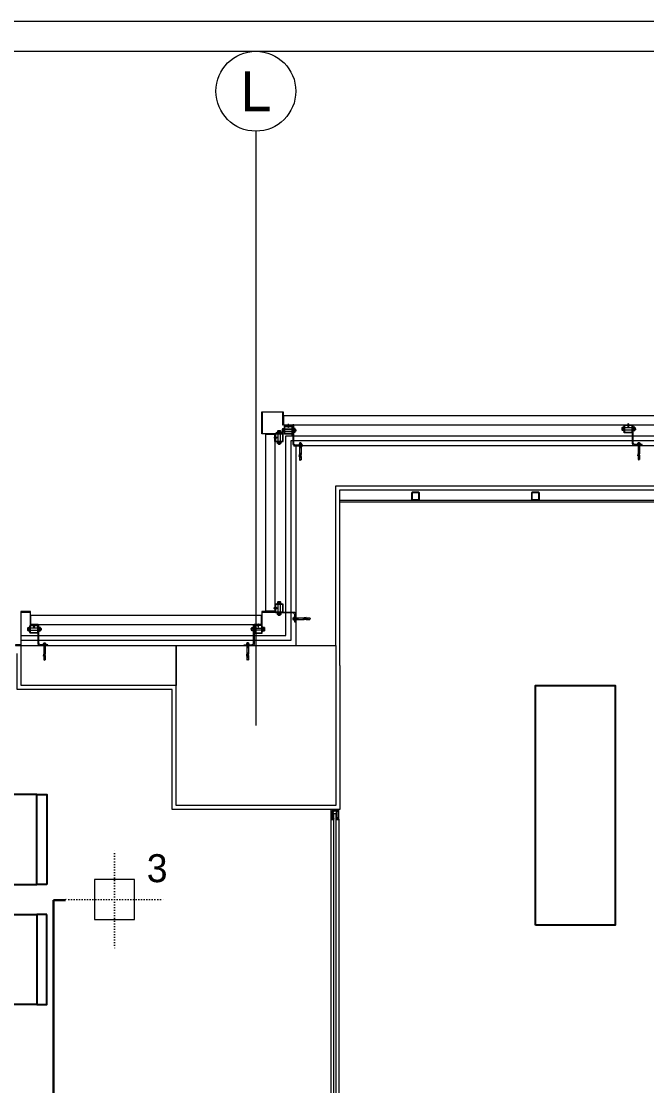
# Model space of a CAD drawing. Extents: x -2012 to 34975, y -1043 to 8321.
# Drawn here: x 4323 to 4637, y 3672 to 4205 of the extents above; entities that cross this region are included whole.
import ezdxf
from ezdxf.enums import TextEntityAlignment as Align

# ---------------------------------------------------------------- set-up
doc = ezdxf.new("R2010")
doc.units = 0
doc.header["$LTSCALE"] = 25
doc.header["$PDMODE"] = 1
doc.linetypes.add('DOT2', pattern=[0.125, 0, -0.125])
doc.layers.get('0').update_dxf_attribs({"color": 9, "lineweight": 9})
for name, color, linetype, lineweight in [('0 @ 1', 9, 'Continuous', 9), ('00', 9, 'Continuous', 9), ('01', 9, 'Continuous', 9), ('05', 9, 'Continuous', 9), ('06D', 9, 'Continuous', 9), ('10', 9, 'Continuous', 9), ('10A', 9, 'Continuous', 9), ('11', 9, 'Continuous', 9), ('14', 9, 'Continuous', 9), ('15', 9, 'Continuous', 9), ('24', 9, 'Continuous', 9), ('31', 9, 'Continuous', 9), ('33', 9, 'BATTING', 9), ('E-KABLO', 7, 'Continuous', 30)]:
    doc.layers.add(name, color=color, linetype=linetype, lineweight=lineweight)
doc.styles.add('Arial', font='arial.ttf', dxfattribs={"height": 2.5})
doc.styles.add('TX-TEXT', font='')
doc.styles.get('TX-TEXT').set_extended_font_data('TrSah Futura Lt BT')
doc.linetypes.add('BATTING', pattern='A,0.0001,-0.1,[134,ltypeshp.shx,S=0.1,R=0,X=-0.1,Y=0],-0.2,[134,ltypeshp.shx,S=0.1,R=180,X=0.1,Y=0],-0.1', length=0.4001)
pattern_1 = [(225, (-604.72494, -2171.82614), (-0.0883883476, 0.0883883476), []), (135, (-604.72494, -2171.82614), (0.0883883476, 0.0883883476), [])]

# ---------------------------------------------------------------- blocks, each defined once
blk = doc.blocks.new('0_aks')
at = {"linetype": 'Continuous'}
blk.add_circle((0, 0), 2, dxfattribs=at)
at = {"style": 'Arial'}
blk.add_attdef('AKS', text='', height=2, dxfattribs=at).set_placement((0, 0), align=Align.MIDDLE_CENTER)
blk = doc.blocks.new('p-aks_vw')
at = {"layer": '24', "ltscale": 2}
blk.add_lwpolyline([(4040, 3837.5), (4040, 3540)], dxfattribs=at)
at = {"layer": '24', "xscale": 10, "yscale": 10, "zscale": 10}
blk.add_blockref('0_aks', (4040, 3857.5), dxfattribs=at).add_auto_attribs({'AKS': 'L'})
blk = doc.blocks.new('p-kolon-80x80-vw')
at = {"layer": '01'}
blk.add_lwpolyline([(-40, -40), (-40, 40), (40, 40), (40, -40)], close=True, dxfattribs=at)
blk = doc.blocks.new('m-vw-sandalye-02')
at = {"lineweight": -3, "ltscale": 0.5}
for points in [[(-22.5, 0), (-22.5, -5), (22.5, -5), (22.5, 0)], [(-22.5, -5), (22.5, -5), (22.5, -50), (-22.5, -50)]]:
    blk.add_lwpolyline(points, close=True, dxfattribs=at)
blk = doc.blocks.new('m-vw-sandalye')
at = {"lineweight": -3, "ltscale": 0.5}
blk.add_lwpolyline([(-20.5, 0), (20.5, 0), (20.5, -6), (-20.5, -6)], close=True, dxfattribs=at)
blk.add_lwpolyline([(-25.5, -9), (25.5, -9), (23.11, -45.65, -0.395265), (13.13, -55), (-13.13, -55, -0.395265), (-23.11, -45.65)], format="xyb", close=True, dxfattribs=at)
blk = doc.blocks.new('m-vw-çalışma-p-01')
at = {"lineweight": -3, "ltscale": 0.5}
for p, q in [((11.93, 179.03), (91.93, 179.03)), ((11.93, -0.97), (11.93, 179.03)), ((91.93, 179.03), (91.93, -0.97)), ((91.93, -0.97), (11.93, -0.97))]:
    blk.add_line(p, q, dxfattribs=at)
for points in [[(32.8, 159.16), (35.47, 160.53), (53.74, 124.95), (51.08, 123.58)], [(15, 137.5), (25, 137.5), (25, 102.5), (15, 102.5)]]:
    blk.add_lwpolyline(points, close=True, dxfattribs=at)
blk.add_circle((43.27, 142.05), 6, dxfattribs=at)
at = {"lineweight": -3, "ltscale": 0.5, "xscale": -1, "rotation": 270}
blk.add_blockref('m-vw-sandalye-02', (115, 120), dxfattribs=at)
at = {"lineweight": -3, "rotation": 90}
blk.add_blockref('m-vw-sandalye', (-60, 90), dxfattribs=at)
at = {"lineweight": -3, "ltscale": 0.5, "rotation": 270}
blk.add_blockref('m-vw-sandalye-02', (115, 60), dxfattribs=at)
blk = doc.blocks.new('m-çalışma dolap modül')
at = {"lineweight": -3, "ltscale": 0.5}
blk.add_lwpolyline([(0, 40), (120, 40), (120, 0), (0, 0)], close=True, dxfattribs=at)
blk = doc.blocks.new('cxvxv')
for p, q in [((-21988.4, 8560.98, 0), (-21988.4, 8560.32, 0)), ((-21988.4, 8560.32, 0), (-21986.64, 8560.32, 0)), ((-21986.86, 8561.07, 0), (-21988.18, 8561.07, 0)), ((-21988.02, 8561.25, 0), (-21987.03, 8561.3, 0)), ((-21988.02, 8561.25, 0), (-21988, 8561.26, 0)), ((-21988, 8561.23, 0), (-21988.02, 8561.25, 0)), ((-21988.02, 8561.13, 0), (-21987.03, 8561.19, 0)), ((-21988.02, 8561.13, 0), (-21988, 8561.14, 0)), ((-21988, 8561.11, 0), (-21988.02, 8561.13, 0)), ((-21988.02, 8560.32, 0), (-21987.02, 8560.32, 0)), ((-21988.02, 8560.28, 0), (-21988.02, 8560.32, 0)), ((-21988.02, 8560.11, 0), (-21988.02, 8555.61, 0)), ((-21988, 8561.3, 0), (-21987.94, 8561.35, 0)), ((-21988, 8561.26, 0), (-21988, 8561.3, 0)), ((-21988, 8561.14, 0), (-21988, 8561.23, 0)), ((-21988, 8561.07, 0), (-21988, 8561.11, 0)), ((-21987.96, 8560.98, 0), (-21987.96, 8560.32, 0)), ((-21987.54, 8561.35, 0), (-21987.94, 8561.35, 0)), ((-21987.7, 8561.05, 0), (-21987.7, 8561.08, 0)), ((-21987.7, 8561.07, 0), (-21987.7, 8561.07, 0)), ((-21987.54, 8561.35, 0), (-21987.1, 8561.35, 0)), ((-21987.03, 8561.3, 0), (-21987.1, 8561.35, 0)), ((-21987.08, 8560.64, 0), (-21987.08, 8560.98, 0)), ((-21987.08, 8560.64, 0), (-21987.08, 8560.32, 0)), ((-21987.06, 8560.32, 0), (-21987.06, 8560.28, 0)), ((-21987.06, 8555.61, 0), (-21987.06, 8560.11, 0)), ((-21987.05, 8561.32, 0), (-21987.03, 8561.3, 0)), ((-21987.03, 8561.3, 0), (-21987.05, 8561.28, 0)), ((-21987.03, 8561.3, 0), (-21987.05, 8561.29, 0)), ((-21987.05, 8561.28, 0), (-21987.05, 8561.2, 0)), ((-21987.05, 8561.2, 0), (-21987.03, 8561.19, 0)), ((-21987.03, 8561.19, 0), (-21987.05, 8561.17, 0)), ((-21987.05, 8561.17, 0), (-21987.05, 8561.08, 0)), ((-21987.05, 8561.08, 0), (-21987.03, 8561.07, 0)), ((-21987.02, 8560.32, 0), (-21987.02, 8560.28, 0)), ((-21987.02, 8555.61, 0), (-21987.02, 8560.11, 0)), ((-21986.64, 8560.32, 0), (-21986.64, 8560.98, 0)), ((-21988.4, 8555.4, 0), (-21986.64, 8555.4, 0)), ((-21988.4, 8554.74, 0), (-21988.4, 8555.4, 0)), ((-21986.86, 8554.65, 0), (-21988.17, 8554.65, 0)), ((-21988.02, 8555.44, 0), (-21988.02, 8555.4, 0)), ((-21988.02, 8555.4, 0), (-21987.02, 8555.4, 0)), ((-21987.96, 8554.74, 0), (-21987.96, 8555.4, 0)), ((-21987.08, 8555.08, 0), (-21987.08, 8555.4, 0)), ((-21987.08, 8555.08, 0), (-21987.08, 8554.74, 0)), ((-21987.06, 8555.4, 0), (-21987.06, 8555.44, 0)), ((-21987.02, 8555.4, 0), (-21987.02, 8555.44, 0)), ((-21986.64, 8555.4, 0), (-21986.64, 8554.74, 0))]:
    blk.add_line(p, q)
at = {"elevation": 0}
for points in [[(-21986.3, 8560.11), (-21988.7, 8560.11), (-21988.7, 8560.28), (-21986.3, 8560.28)], [(-21986.3, 8555.61), (-21988.7, 8555.61), (-21988.7, 8555.44), (-21986.3, 8555.44)]]:
    blk.add_lwpolyline(points, close=True, dxfattribs=at)
for points in [[(-21987.98, 8560.28), (-21987.98, 8560.32)], [(-21987.98, 8560.11), (-21987.98, 8555.61)], [(-21987.98, 8555.44), (-21987.98, 8555.4)]]:
    blk.add_lwpolyline(points, dxfattribs=at)
for centre, radius, start, end in [((-21988.18, 8560.75, 0), 0.315, 45.8497, 134.1503), ((-21987.52, 8559.95, 0), 1.12, 66.8701, 113.1299), ((-21987.52, 8559.95, 0), 1.12, 66.8701, 113.1299), ((-21986.86, 8560.76, 0), 0.313, 45.449, 134.551), ((-21988.18, 8554.97, 0), 0.315, 225.8497, 314.1503), ((-21987.52, 8555.77, 0), 1.12, 246.8701, 293.1299), ((-21987.52, 8555.77, 0), 1.12, 246.8701, 293.1299), ((-21986.86, 8554.96, 0), 0.313, 225.449, 314.551)]:
    blk.add_arc(centre, radius, start, end)
blk = doc.blocks.new('VIDA')
for p, q in [((-18072, 6523.9), (-18071.9, 6524)), ((-18071.9, 6523.8), (-18072, 6523.9)), ((-18071.9, 6524), (-18070.1, 6524.7)), ((-18069.6, 6522.9), (-18071.9, 6523.8)), ((-18069.7, 6524.9), (-18070.6, 6523.2)), ((-18070.6, 6523.2), (-18070.1, 6524.7)), ((-18070.1, 6524.7), (-18069.9, 6525.1)), ((-18069.9, 6525.1), (-18070.1, 6524.1)), ((-18070.1, 6524.1), (-18070, 6524.3)), ((-18070, 6524.3), (-18069.8, 6525.1)), ((-18069.9, 6525.1), (-18069.8, 6525.1)), ((-18069.8, 6525.1), (-18069.7, 6524.9)), ((-18069.7, 6524.9), (-18069.3, 6525)), ((-18069.6, 6522.8), (-18069.1, 6525)), ((-18069.6, 6522.8), (-18069.6, 6522.9)), ((-18069.4, 6522.4), (-18069.6, 6522.8)), ((-18068.9, 6525.3), (-18069.4, 6522.4)), ((-18069.3, 6522.4), (-18069.4, 6522.4)), ((-18069.3, 6522.4), (-18068.9, 6525.3)), ((-18069.3, 6525), (-18069.1, 6525)), ((-18069.1, 6522.8), (-18069.3, 6522.4)), ((-18069.1, 6525), (-18068.9, 6525.3)), ((-18068.7, 6522.8), (-18069.1, 6522.8)), ((-18068.9, 6525.3), (-18068.9, 6525.3)), ((-18068.9, 6525.3), (-18068.7, 6525)), ((-18068.7, 6522.8), (-18068.2, 6525)), ((-18068.7, 6525), (-18068.2, 6525)), ((-18068.5, 6522.4), (-18068.7, 6522.8)), ((-18068, 6525.3), (-18068.5, 6522.4)), ((-18068.4, 6522.4), (-18068.5, 6522.4)), ((-18068.4, 6522.4), (-18067.9, 6525.3)), ((-18068.2, 6522.8), (-18068.4, 6522.4)), ((-18068.2, 6522.8), (-18068.4, 6522.4)), ((-18068.2, 6525), (-18068, 6525.3)), ((-18067.7, 6525), (-18068.2, 6522.8)), ((-18067.7, 6522.8), (-18068.2, 6522.8)), ((-18067.9, 6525.3), (-18068, 6525.3)), ((-18067.9, 6525.3), (-18067.7, 6525)), ((-18067.7, 6522.8), (-18067.2, 6525)), ((-18067.7, 6525), (-18067.2, 6525)), ((-18067.5, 6522.4), (-18067.7, 6522.8)), ((-18067, 6525.3), (-18067.5, 6522.4)), ((-18067.4, 6522.4), (-18067.5, 6522.4)), ((-18067.4, 6522.4), (-18066.9, 6525.3)), ((-18067.2, 6522.8), (-18067.4, 6522.4)), ((-18067.2, 6522.8), (-18067.4, 6522.4)), ((-18067.2, 6525), (-18067, 6525.3)), ((-18066.7, 6525), (-18067.2, 6522.8)), ((-18066.7, 6522.8), (-18067.2, 6522.8)), ((-18066.9, 6525.3), (-18067, 6525.3)), ((-18066.9, 6525.3), (-18066.7, 6525)), ((-18066.3, 6525), (-18066.7, 6525)), ((-18066.7, 6522.8), (-18066.3, 6525)), ((-18066.5, 6522.4), (-18066.7, 6522.8)), ((-18066.1, 6525.3), (-18066.5, 6522.4)), ((-18066.5, 6522.4), (-18066, 6525.3)), ((-18066.3, 6522.8), (-18066.5, 6522.4)), ((-18066.3, 6522.8), (-18066.5, 6522.4)), ((-18066.5, 6522.4), (-18066.5, 6522.4)), ((-18066.3, 6525), (-18066.1, 6525.3)), ((-18065.8, 6525), (-18066.3, 6522.8)), ((-18066.3, 6522.8), (-18065.8, 6522.8)), ((-18066, 6525.3), (-18066.1, 6525.3)), ((-18066, 6525.3), (-18065.8, 6525)), ((-18065.8, 6522.8), (-18065.3, 6525)), ((-18065.8, 6525), (-18065.3, 6525)), ((-18065.6, 6522.4), (-18065.8, 6522.8)), ((-18065.1, 6525.3), (-18065.6, 6522.4)), ((-18065.5, 6522.4), (-18065.6, 6522.4)), ((-18065.5, 6522.4), (-18065, 6525.3)), ((-18065.3, 6522.8), (-18065.5, 6522.4)), ((-18065.3, 6522.8), (-18065.5, 6522.4)), ((-18065.3, 6525), (-18065.1, 6525.3)), ((-18064.8, 6525), (-18065.3, 6522.8)), ((-18064.8, 6522.8), (-18065.3, 6522.8)), ((-18065.1, 6525.3), (-18065, 6525.3)), ((-18065, 6525.3), (-18064.8, 6525)), ((-18064.8, 6525), (-18064.3, 6525)), ((-18064.8, 6522.8), (-18064.3, 6525)), ((-18064.6, 6522.4), (-18064.8, 6522.8)), ((-18064.1, 6525.3), (-18064.6, 6522.4)), ((-18064.5, 6522.4), (-18064.6, 6522.4)), ((-18064.5, 6522.4), (-18064, 6525.3)), ((-18064.3, 6522.8), (-18064.5, 6522.4)), ((-18064.3, 6522.8), (-18064.5, 6522.4)), ((-18064.3, 6525), (-18064.1, 6525.3)), ((-18063.8, 6525), (-18064.3, 6522.8)), ((-18063.8, 6522.8), (-18064.3, 6522.8)), ((-18064, 6525.3), (-18064.1, 6525.3)), ((-18064, 6525.3), (-18063.8, 6525)), ((-18063.8, 6522.8), (-18062, 6525)), ((-18062, 6525), (-18063.8, 6525)), ((-18063.6, 6522.4), (-18063.8, 6522.8)), ((-18063.6, 6522.4), (-18061.7, 6525.3)), ((-18061.8, 6525.3), (-18063.6, 6522.4)), ((-18062, 6522.8), (-18063.6, 6522.4)), ((-18062, 6522.8), (-18063.6, 6522.4)), ((-18063.6, 6522.4), (-18063.6, 6522.4)), ((-18061.5, 6525), (-18063.4, 6522.8)), ((-18063.4, 6522.8), (-18061.5, 6522.8)), ((-18061.7, 6525.3), (-18063.2, 6525.3)), ((-18062.7, 6522.4), (-18061.5, 6522.8)), ((-18062.6, 6522.4), (-18062.1, 6525.3)), ((-18062.4, 6522.8), (-18062.6, 6522.4)), ((-18062.4, 6522.8), (-18062.6, 6522.4)), ((-18062.6, 6522.4), (-18061.3, 6522.4)), ((-18062.4, 6525), (-18062.2, 6525.3)), ((-18061.5, 6525), (-18062.4, 6525)), ((-18061.5, 6522.8), (-18062.4, 6525)), ((-18061.9, 6525), (-18062.4, 6522.8)), ((-18061.9, 6522.8), (-18062.4, 6522.8)), ((-18062.2, 6525.3), (-18062.1, 6525.3)), ((-18062.2, 6525.3), (-18061.3, 6522.4)), ((-18062.1, 6525.3), (-18061.9, 6525)), ((-18062, 6525), (-18061.8, 6525.3)), ((-18061.9, 6525), (-18061.4, 6525)), ((-18061.9, 6522.8), (-18061.4, 6525)), ((-18061.7, 6522.4), (-18061.9, 6522.8)), ((-18061.2, 6525.3), (-18061.7, 6522.4)), ((-18061.7, 6525.3), (-18061.5, 6525)), ((-18061.6, 6522.4), (-18061.7, 6522.4)), ((-18061.6, 6522.4), (-18061.2, 6525.3)), ((-18061.4, 6522.8), (-18061.6, 6522.4)), ((-18061.4, 6522.8), (-18061.6, 6522.4)), ((-18061.4, 6525), (-18061.2, 6525.3)), ((-18061, 6525), (-18061.4, 6522.8)), ((-18060.9, 6522.8), (-18061.4, 6522.8)), ((-18061.2, 6525.3), (-18061, 6525)), ((-18061.2, 6525.3), (-18061.2, 6525.3)), ((-18061, 6525), (-18060.5, 6525)), ((-18060.9, 6522.8), (-18060.5, 6525)), ((-18060.7, 6522.4), (-18060.9, 6522.8)), ((-18060.7, 6522.4), (-18060.2, 6525.3)), ((-18060.3, 6525.3), (-18060.7, 6522.4)), ((-18060.5, 6522.8), (-18060.7, 6522.4)), ((-18060.5, 6522.8), (-18060.7, 6522.4)), ((-18060.7, 6522.4), (-18060.7, 6522.4)), ((-18060.5, 6525), (-18060.3, 6525.3)), ((-18060, 6525), (-18060.5, 6522.8)), ((-18060.5, 6522.8), (-18060, 6522.8)), ((-18060.3, 6525.3), (-18060.2, 6525.3)), ((-18060.2, 6525.3), (-18060, 6525)), ((-18060, 6525), (-18059.5, 6525)), ((-18060, 6522.8), (-18059.5, 6525)), ((-18059.8, 6522.4), (-18060, 6522.8)), ((-18059.3, 6525.3), (-18059.8, 6522.4)), ((-18059.7, 6522.4), (-18059.8, 6522.4)), ((-18059.7, 6522.4), (-18059.2, 6525.3)), ((-18059.5, 6522.8), (-18059.7, 6522.4)), ((-18059.5, 6522.8), (-18059.7, 6522.4)), ((-18059.5, 6525), (-18059.3, 6525.3)), ((-18059.2, 6524), (-18059.5, 6522.8)), ((-18059.5, 6522.8), (-18059.2, 6522.8)), ((-18059.3, 6525.3), (-18059.2, 6525.3)), ((-18058.1, 6526.6), (-18059.2, 6526.6)), ((-18059.2, 6521.2), (-18059.2, 6526.6)), ((-18058.1, 6521.2), (-18059.2, 6521.2))]:
    blk.add_line(p, q)
for points in [[(-18068.7, 6525), (-18069.1, 6522.8)], [(-18057.2, 6524.3), (-18057.5, 6524), (-18057.5, 6523.8), (-18057.2, 6523.5)]]:
    blk.add_lwpolyline(points)
for centre, start, end in [((-18062.4, 6523.6), 7.5095, 35.2427), ((-18062.4, 6524.2), 324.7573, 352.4905)]:
    blk.add_arc(centre, 5.21, start, end)
blk = doc.blocks.new('çelik dübel')
at = {"ltscale": 7}
for p, q in [((-87.2, -2), (-85, 2)), ((-85, -6), (-85, 2)), ((-68, 2), (-85, 2)), ((-75, -6), (-75, 2)), ((-70, -6), (-70, 2)), ((-68, 3), (-58, 2)), ((-68, -7), (-68, 3)), ((-58, -6), (-58, 2)), ((-8.5, 2), (-58, 2)), ((-53, 1.5), (-58, 1.5)), ((-53, -6), (-53, 2)), ((-25, -6), (-25, 2)), ((-25, -6), (-23.9, 2)), ((-23, -6), (-21.9, 2)), ((-21, -6), (-19.9, 2)), ((-19, -6), (-17.9, 2)), ((-17, -6), (-15.9, 2)), ((-85, -6), (-87.2, -2)), ((-68, -6), (-85, -6)), ((-68, -7), (-58, -6)), ((-53, -5.5), (-58, -5.5)), ((-8.5, -6), (-58, -6))]:
    blk.add_line(p, q, dxfattribs=at)
for p, q in [((-15, -6), (-13.9, 2)), ((-13, -6), (-11.9, 2)), ((-11, -6), (-10, 1.1)), ((-10, -9), (-10, 5)), ((-9, 5), (-10, 5)), ((-10, 3), (-10, 5)), ((-9, -9), (-9, 5)), ((-8.5, 2), (-8.5, 3)), ((-8.5, -4), (-8.5, 0)), ((-5, 4), (-7.5, 4)), ((-5, 1), (-7.5, 1)), ((-4, 2), (-4, 3)), ((-1, 2), (-4, 2)), ((-4, -4), (-4, 0)), ((-3, -6), (-1.9, 2)), ((-1, -6), (0, 1.1)), ((0, -5), (0, 1)), ((-10, -7), (-10, -9.1)), ((-9, -9), (-10, -9)), ((-8.5, -6), (-8.5, -7)), ((-5, -5), (-7.5, -5)), ((-5, -8), (-7.5, -8)), ((-4, -6), (-4, -7)), ((-1, -6), (-4, -6))]:
    blk.add_line(p, q)
for points in [[(-68, 0.6), (-67.4, 0.4), (-67, 0.1), (-66.6, -0.3), (-66.2, -0.8), (-65.9, -1.3), (-65.7, -1.9), (-65.4, -2.3), (-65.2, -2.8), (-65, -3.1), (-64.8, -3.3), (-64.6, -3.5), (-64.4, -3.6), (-64.2, -3.5), (-63.9, -3.5), (-63.7, -3.3), (-63.5, -3.1), (-63.2, -2.9), (-62.9, -2.6), (-62.7, -2.3), (-62.4, -2), (-62.1, -1.7), (-61.9, -1.4), (-61.6, -1.1), (-61.4, -0.9), (-61.2, -0.7), (-61, -0.6), (-60.8, -0.5), (-60.6, -0.5), (-60.4, -0.5), (-60.3, -0.7), (-60.1, -0.9), (-59.9, -1.1), (-59.8, -1.5), (-59.6, -1.9), (-59.4, -2.3), (-59.2, -2.7), (-58.9, -3), (-58.7, -3.3), (-58.4, -3.5), (-58, -3.5)], [(-68, -0.5), (-68, -0.5), (-67.9, -0.5), (-67.9, -0.5), (-67.8, -0.5), (-67.8, -0.6), (-67.7, -0.6), (-67.7, -0.6), (-67.6, -0.7), (-67.6, -0.7), (-67.6, -0.8), (-67.5, -0.8), (-67.5, -0.8), (-67.5, -0.9), (-67.4, -0.9), (-67.4, -0.9), (-67.3, -1), (-67.3, -1), (-67.3, -1.1), (-67.2, -1.1), (-67.2, -1.2), (-67.2, -1.2), (-67.1, -1.3), (-67.1, -1.3), (-67.1, -1.4), (-67, -1.4), (-67, -1.5), (-67, -1.5), (-66.9, -1.6), (-66.9, -1.6), (-66.9, -1.7), (-66.9, -1.7), (-66.8, -1.8), (-66.8, -1.9), (-66.8, -1.9), (-66.7, -2), (-66.7, -2), (-66.7, -2.1), (-66.6, -2.2), (-66.6, -2.2), (-66.6, -2.3), (-66.6, -2.3), (-66.5, -2.4), (-66.5, -2.5), (-66.5, -2.5), (-66.4, -2.6), (-66.4, -2.7), (-66.4, -2.7), (-66.3, -2.8), (-66.3, -2.8), (-66.3, -2.9), (-66.3, -3), (-66.2, -3), (-66.2, -3.1), (-66.2, -3.1), (-66.1, -3.2), (-66.1, -3.2), (-66.1, -3.3), (-66, -3.4), (-66, -3.4), (-66, -3.5), (-65.9, -3.5), (-65.9, -3.6), (-65.9, -3.6), (-65.8, -3.7), (-65.8, -3.7), (-65.7, -3.8), (-65.7, -3.8), (-65.7, -3.9), (-65.6, -3.9), (-65.6, -4), (-65.5, -4), (-65.5, -4.1), (-65.4, -4.1), (-65.4, -4.1), (-65.3, -4.2), (-65.3, -4.2), (-65.2, -4.3), (-65.2, -4.3), (-65.1, -4.3), (-65, -4.4), (-65, -4.4), (-64.9, -4.4), (-64.9, -4.4), (-64.8, -4.5), (-64.7, -4.5), (-64.7, -4.5), (-64.6, -4.5), (-64.5, -4.5), (-64.5, -4.5), (-64.4, -4.5), (-64.3, -4.5), (-64.3, -4.5), (-64.2, -4.5), (-64.1, -4.5), (-64.1, -4.5), (-64, -4.5), (-64, -4.5), (-63.9, -4.5), (-63.8, -4.5), (-63.8, -4.5), (-63.7, -4.4), (-63.7, -4.4), (-63.6, -4.4), (-63.6, -4.4), (-63.5, -4.4), (-63.4, -4.3), (-63.4, -4.3), (-63.3, -4.3), (-63.3, -4.3), (-63.3, -4.2), (-63.2, -4.2), (-63.2, -4.2), (-63.1, -4.1), (-63.1, -4.1), (-63, -4.1), (-63, -4), (-62.9, -4), (-62.9, -4), (-62.9, -3.9), (-62.8, -3.9), (-62.8, -3.9), (-62.7, -3.8), (-62.7, -3.8), (-62.7, -3.8), (-62.6, -3.7), (-62.6, -3.7), (-62.5, -3.6), (-62.5, -3.6), (-62.5, -3.6), (-62.4, -3.5), (-62.4, -3.5), (-62.4, -3.5), (-62.3, -3.4), (-62.3, -3.4), (-62.2, -3.3), (-62.2, -3.3), (-62.2, -3.3), (-62.1, -3.2), (-62.1, -3.2), (-62.1, -3.1), (-62, -3.1), (-62, -3.1), (-62, -3), (-61.9, -3), (-61.9, -2.9), (-61.9, -2.9), (-61.8, -2.9), (-61.8, -2.8), (-61.7, -2.8), (-61.7, -2.7), (-61.7, -2.7), (-61.6, -2.6), (-61.6, -2.6), (-61.6, -2.6), (-61.5, -2.5), (-61.5, -2.5), (-61.5, -2.5), (-61.4, -2.4), (-61.4, -2.4), (-61.4, -2.3), (-61.3, -2.3), (-61.3, -2.3), (-61.3, -2.2), (-61.3, -2.2), (-61.2, -2.2), (-61.2, -2.1), (-61.2, -2.1), (-61.1, -2), (-61.1, -2), (-61.1, -2), (-61, -1.9), (-61, -1.9), (-61, -1.9), (-61, -1.9), (-60.9, -1.8), (-60.9, -1.8), (-60.9, -1.8), (-60.9, -1.8), (-60.9, -1.8), (-60.9, -1.7), (-60.8, -1.7), (-60.8, -1.7), (-60.8, -1.7), (-60.8, -1.7), (-60.8, -1.7), (-60.8, -1.8), (-60.7, -1.8), (-60.7, -1.8), (-60.7, -1.8), (-60.7, -1.9), (-60.7, -1.9), (-60.7, -1.9), (-60.6, -2), (-60.6, -2), (-60.6, -2.1), (-60.6, -2.1), (-60.6, -2.1), (-60.5, -2.2), (-60.5, -2.2), (-60.5, -2.3), (-60.5, -2.3), (-60.4, -2.4), (-60.4, -2.5), (-60.4, -2.5), (-60.4, -2.6), (-60.3, -2.6), (-60.3, -2.7), (-60.3, -2.7), (-60.3, -2.8), (-60.2, -2.8), (-60.2, -2.9), (-60.2, -3), (-60.1, -3), (-60.1, -3.1), (-60.1, -3.1), (-60, -3.2), (-60, -3.2), (-59.9, -3.3), (-59.9, -3.4), (-59.9, -3.4), (-59.8, -3.5), (-59.8, -3.5), (-59.7, -3.6), (-59.7, -3.6), (-59.6, -3.7), (-59.6, -3.8), (-59.5, -3.8), (-59.5, -3.9), (-59.4, -3.9), (-59.3, -4), (-59.3, -4), (-59.2, -4.1), (-59.1, -4.2), (-59, -4.2), (-58.9, -4.3), (-58.8, -4.3), (-58.6, -4.4), (-58.4, -4.4), (-58.2, -4.5), (-58, -4.5)]]:
    blk.add_lwpolyline(points)
for centre, start, end in [((-7.5, 3), 90, 180), ((-7.5, 2), 180, 270), ((-7.5, 0), 90, 180), ((-5, 3), 0, 90), ((-5, 2), 270, 0), ((-5, 0), 0, 90), ((-1, 1), 0, 90), ((-7.5, -4), 180, 270), ((-7.5, -6), 90, 180), ((-7.5, -7), 180, 270), ((-5, -4), 270, 0), ((-5, -6), 0, 90), ((-5, -7), 270, 0), ((-1, -5), 270, 0)]:
    blk.add_arc(centre, 1, start, end)
blk = doc.blocks.new('kjdol')
at = {"elevation": -249.79}
for points in [[(77397.97, 60089.9), (77397.97, 60085.9), (77393.97, 60085.9), (77393.97, 60089.9)], [(77397.77, 60089.7), (77397.77, 60086.1), (77394.17, 60086.1), (77394.17, 60089.7)]]:
    blk.add_lwpolyline(points, close=True, dxfattribs=at)
at = {"ltscale": 10, "elevation": -278.89}
blk.add_lwpolyline([(77394.12, 60089.89), (77403.28, 60089.89, 0.460237), (77404.18, 60090.79), (77404.18, 60094.89), (77403.78, 60094.89), (77403.78, 60091.29, -0.414214), (77402.78, 60090.29), (77394.12, 60090.29)], format="xyb", close=True, dxfattribs=at)
blk.add_blockref('cxvxv', (99383.5, 51530.11, -249.79))
at = {"extrusion": (0, 0, -1), "xscale": 0.1000000000058208, "yscale": 0.1000000000058208, "zscale": -0.0999999999999091}
blk.add_blockref('çelik dübel', (-77402.74, 60093.36, 459.25), dxfattribs=at)
at = {"xscale": 0.1000000000058208, "yscale": 0.1000000000058208, "zscale": 0.1000000000058208, "rotation": 180}
blk.add_blockref('VIDA', (75587.75, 60740.29, -249.79), dxfattribs=at)
blk = doc.blocks.new('p-strahle-alüminyumdoğramaprofili')
at = {"layer": '10'}
h = blk.add_hatch(dxfattribs=at)
h.set_pattern_fill('NET', color=256, angle=315, style=0)
h.set_pattern_definition(pattern_1)
h.paths.add_polyline_path([(-4.62, 2.65), (-4.68, 2.65), (-4.72, 2.75), (-4.72, 2.8), (-4.69, 2.8), (-4.69, 2.92), (-4.98, 2.92), (-4.98, 2.8), (-4.95, 2.8), (-4.99, 2.65), (-5.08, 2.66), (-5.25, 2.28), (-5.14, 2.28), (-5.14, 2.33), (-4.98, 2.52, 0.2599), (-4.9, 2.28), (-4.66, 2.28, 0.382682)])
h.paths.add_polyline_path([(-4.86, 2.52), (-4.67, 2.52, -2.16717)], flags=16)
h = blk.add_hatch(dxfattribs=at)
h.set_pattern_fill('NET', color=256, angle=315, style=0)
h.set_pattern_definition(pattern_1)
h.paths.add_polyline_path([(-4.62, 0.88), (-4.68, 0.88), (-4.72, 0.77), (-4.72, 0.73), (-4.69, 0.73), (-4.69, 0.6), (-4.98, 0.6), (-4.98, 0.73), (-4.95, 0.73), (-4.99, 0.88), (-5.08, 0.87), (-5.25, 1.24), (-5.14, 1.24), (-5.14, 1.2), (-4.98, 1.01, -0.2599), (-4.9, 1.24), (-4.66, 1.24, -0.382682)])
h.paths.add_polyline_path([(-4.86, 1), (-4.67, 1, 2.16717)], flags=16)
h = blk.add_hatch(dxfattribs=at)
h.set_pattern_fill('NET', color=256, angle=315, style=0)
h.set_pattern_definition([(225, (-608.45214, -2173.53612), (-0.0883883476, 0.0883883476), []), (135, (-608.45214, -2173.53612), (0.0883883476, 0.0883883476), [])])
h.paths.add_polyline_path([(-3.45, 2.28), (-3.45, 2.57), (-4.49, 2.57), (-4.49, 2.28)])
h = blk.add_hatch(dxfattribs=at)
h.set_pattern_fill('NET', color=256, angle=315, style=0)
h.set_pattern_definition([(225, (-608.45214, -2180.04526), (-0.0883883476, 0.0883883476), []), (135, (-608.45214, -2180.04526), (0.0883883476, 0.0883883476), [])])
h.paths.add_polyline_path([(-3.45, 0.93), (-3.45, 1.24), (-4.49, 1.24), (-4.49, 0.93)])
h = blk.add_hatch(dxfattribs=at)
h.set_pattern_fill('NET', color=256, angle=315, style=0)
h.set_pattern_definition([(225, (-629.50454, -2177.58922), (-0.0883883476, 0.0883883476), []), (135, (-629.50454, -2177.58922), (0.0883883476, 0.0883883476), [])])
h.paths.add_polyline_path([(0, 0.68), (0, 1.75), (-0.18, 1.75), (-0.18, 0.68)])
for points in [[(-5.08, 2.66), (-5.25, 2.28)], [(-5.09, 0.88), (-5.25, 1.24)], [(-4.98, 2.52), (-5.14, 2.33), (-5.14, 2.28)], [(-4.98, 1.01), (-5.14, 1.2), (-5.14, 1.24)], [(-4.92, 3.6), (-4.92, 3.16), (-4.61, 3.16), (-4.61, 2.87), (-4.52, 2.87), (-4.62, 2.65), (-4.68, 2.65), (-4.72, 2.75), (-4.72, 2.8), (-4.69, 2.8), (-4.69, 3.05), (-4.98, 3.05), (-4.98, 2.8), (-4.95, 2.8), (-4.99, 2.65), (-5.08, 2.66), (-5.07, 3.76), (-0.11, 3.76)], [(-4.69, 2.92), (-4.98, 2.92)], [(-4.71, 0.6), (-4.98, 0.6)], [(-2.83, 0.2), (-2.67, 0.2), (-2.67, -0.04), (-4.87, -0.04), (-4.87, 0.19), (-4.57, 0.19), (-4.57, 0.73), (-2.67, 0.73)], [(-4.52, 2.87), (-4.49, 2.87), (-4.49, 2.26)], [(-4.49, 0.93), (-4.49, 0.93), (-4.49, 1.26)], [(-3.45, 2.26), (-3.45, 2.57)], [(-3.45, 1.26), (-3.45, 0.93)], [(-2.08, 0.93), (-2.08, 2.57)], [(-0.18, 0.68), (0, 0.68), (0, 1.75)], [(-0.18, 1.75), (0, 1.75)]]:
    blk.add_lwpolyline(points, dxfattribs=at)
for points in [[(-0.18, 2.74), (-0.18, 2.21), (0, 2.21), (0, 2.08), (-0.18, 2.08), (-0.18, 0.43), (0, 0.43), (0, 0), (-0.12, 0), (-0.12, -0.24), (-5.09, -0.24), (-5.09, 0.88), (-4.98, 0.88), (-4.94, 0.7), (-4.99, 0.7), (-4.99, 0.33), (-4.71, 0.33), (-4.71, 0.88), (-4.56, 0.88), (-4.52, 0.93), (-1.28, 0.93), (-1.2, 1.22), (-0.9, 1.22), (-0.9, 0.62), (-0.58, 0.62), (-0.58, 2.74)], [(-2.03, 0.78), (-1.35, 0.78), (-1.35, 0.08), (-1.28, 0.04), (-1.28, -0.04), (-2.09, -0.04), (-2.09, 0.1), (-2.03, 0.15)]]:
    blk.add_lwpolyline(points, close=True, dxfattribs=at)
for points in [[(-0.57, 3.26), (-0.57, 3.62), (-4.89, 3.62), (-4.89, 3.65, 0.561743), (-4.97, 3.66, 0.595966), (-4.92, 3.6, -2.204878)], [(-4.67, 2.52), (-4.86, 2.52, 1)], [(-4.67, 1), (-4.86, 1, -1)], [(-4.61, 2.87), (-4.49, 3.45, -0.833203), (-4.18, 3.44, -0.447088)], [(-4.49, 2.57), (-1.23, 2.57, -0.414214), (-0.9, 2.25), (-0.9, 1.22)], [(-4.18, 3.44), (-4.18, 2.99, 0.414214), (-4.07, 2.89), (-0.82, 2.89), (-0.82, 3.62)], [(-2.67, 0.73), (-2.67, 0.32), (-2.83, 0.32, 1), (-2.83, 0.2, -1)], [(-0.11, 3.76), (-0.11, 3.62), (-0.45, 3.62), (-0.45, 3.14, -1), (-0.66, 3.14)], [(-0.66, 3.14, -0.305404), (-0.57, 3.26, -5.773092)]]:
    blk.add_lwpolyline(points, format="xyb", dxfattribs=at)
for centre, radius, start, end in [((-4.73, 2.47), 0.253, 168.6676, 234.1258), ((-4.73, 1.06), 0.253, 125.8742, 191.3324), ((-4.77, 2.44), 0.125, 139.5402, 40.4598), ((-4.77, 1.08), 0.125, 319.5402, 220.4598), ((-4.84, 2.48), 0.273, 305.9738, 36.4289), ((-4.84, 1.04), 0.273, 323.5711, 54.0262)]:
    blk.add_arc(centre, radius, start, end, dxfattribs=at)
blk = doc.blocks.new('*U667')
at = {"layer": '06D'}
for points in [[(4.95, 4), (350.93, 4)], [(4.95, 0), (350.91, 0)]]:
    blk.add_lwpolyline(points, dxfattribs=at)
at = {"layer": '15'}
for points in [[(1.96, 2.5), (353.92, 2.5)], [(353.92, 1.5), (1.96, 1.5)]]:
    blk.add_lwpolyline(points, dxfattribs=at)
at = {"layer": '0 @ 1', "linetype": 'Continuous', "xscale": -1}
blk.add_blockref('p-strahle-alüminyumdoğramaprofili', (-0.12, 0.24), dxfattribs=at)
at = {"layer": '0 @ 1', "linetype": 'Continuous'}
blk.add_blockref('p-strahle-alüminyumdoğramaprofili', (356, 0.24), dxfattribs=at)
blk = doc.blocks.new('Prf-40x40')
for points in [[(1.5, -2), (-1.5, -2, -0.414214), (-2, -1.5), (-2, 1.5, -0.414214), (-1.5, 2), (1.5, 2, -0.414214), (2, 1.5), (2, -1.5, -0.414214)], [(1.5, -1.7), (-1.5, -1.7, -0.414214), (-1.7, -1.5), (-1.7, 1.5, -0.414214), (-1.5, 1.7), (1.5, 1.7, -0.414214), (1.7, 1.5), (1.7, -1.5, -0.414214)]]:
    blk.add_lwpolyline(points, format="xyb", close=True)
blk.add_point((0, 0))
blk = doc.blocks.new('p-bur-vw- aydınlatma 3')
at = {"linetype": 'DOT2', "ltscale": 0.4}
for q in [(0, 25), (-25, 0), (0, -25), (25, 0)]:
    blk.add_line((0, 0), q, dxfattribs=at)
at = {"linetype": 'ByBlock'}
blk.add_lwpolyline([(0, 10), (-10, 10), (-10, -10), (10, -10), (10, 10), (0, 10)], dxfattribs=at)
at = {"insert": (16.13, 22.65), "char_height": 14, "width": 14.596, "attachment_point": 1, "style": 'TX-TEXT'}
blk.add_mtext('3', dxfattribs=at)

msp = doc.modelspace()

# ---------------------------------------------------------------- linework, layer by layer
at = {"color": 4}
for points in [[(6995, 0), (0, 0), (0, 4205), (6995, 4205)], [(80, 4190), (6455.06, 4190), (6455.06, 15), (80, 15)]]:
    msp.add_lwpolyline(points, close=True, dxfattribs=at)
at = {"layer": '00'}
for points in [[(4765.84, 3992.5), (4765.84, 3992.5), (4460.84, 3992.5), (4460.84, 3977.5), (4460.84, 3977.5), (4460.84, 3892.5), (4480.84, 3892.5), (4480.84, 3972.5)], [(4480.84, 3972.5), (4765.84, 3972.5), (4765.84, 3972.5)]]:
    msp.add_lwpolyline(points, dxfattribs=at)
msp.add_lwpolyline([(4323.34, 3892.5), (4400.84, 3892.5), (4400.84, 3872.5), (4323.34, 3872.5)], close=True, dxfattribs=at)
at = {"layer": '06D'}
msp.add_lwpolyline([(4323.34, 3897.5), (4455.84, 3897.5), (4455.84, 3997.5), (4915.84, 3997.5)], dxfattribs=at)
at = {"layer": '10'}
for points in [[(4459.1, 3998.4), (4455.1, 3998.4), (4455.1, 4002.4), (4459.1, 4002.4)], [(4459.01, 3998.61), (4455.41, 3998.6), (4455.4, 4002.2), (4459, 4002.21)], [(4454.54, 3994.59), (4454.54, 3998.59), (4450.54, 3998.6), (4450.54, 3994.6)], [(4454.34, 3994.79), (4454.34, 3998.39), (4450.74, 3998.4), (4450.74, 3994.8)]]:
    msp.add_lwpolyline(points, close=True, dxfattribs=at)
for points in [[(4455.39, 4002.8), (4458.6, 4002.8, -0.460546), (4459.5, 4001.9), (4459.5, 3997.8), (4459.1, 3997.8), (4459.1, 4001.4, 0.414214), (4458.1, 4002.4), (4455.39, 4002.4)], [(4459.39, 4003), (4459.39, 3993.4, 0.460237), (4460.29, 3992.5), (4464.39, 3992.5), (4464.39, 3992.9), (4460.79, 3992.9, -0.414214), (4459.79, 3993.9), (4459.79, 4003)]]:
    msp.add_lwpolyline(points, format="xyb", close=True, dxfattribs=at)
at = {"layer": '10A'}
for points in [[(4444.04, 3998.7), (4450.54, 3998.7), (4450.54, 3994.6), (4450.34, 3994.6), (4450.34, 3998.5), (4443.84, 3998.5), (4443.84, 4009.5), (4454.49, 4009.5), (4454.49, 4003), (4459.39, 4003), (4459.39, 4002.8), (4454.29, 4002.8), (4454.29, 4009.3), (4444.04, 4009.3), (4444.04, 3998.7)], [(4761.14, 4007.5), (4454.74, 4007.5), (4454.74, 4003), (4761.14, 4003)], [(4445.84, 3909.75), (4445.84, 3998.25), (4450.34, 3998.25), (4450.34, 3909.75), (4445.84, 3909.75)], [(4444.81, 3909.5), (4443.84, 3909.5), (4443.84, 3903), (4440.04, 3903), (4440.04, 3902.7), (4444.04, 3902.7), (4444.04, 3909.25), (4445.01, 3909.25), (4445.01, 3909.25), (4450.54, 3909.25), (4450.54, 3913.25), (4450.34, 3913.25), (4450.34, 3909.5), (4444.81, 3909.5), (4444.81, 3909.5)], [(4331.74, 3902.7), (4331.74, 3903), (4328.04, 3903), (4328.04, 3909.5), (4323.04, 3909.5), (4323.04, 3892.8), (4320.5, 3892.8), (4320.49, 3892.5), (4323.34, 3892.5), (4323.34, 3909.2), (4327.74, 3909.2), (4327.74, 3902.7), (4331.74, 3902.7)], [(4443.59, 3907.5), (4328.04, 3907.5), (4328.04, 3903), (4443.59, 3903), (4443.59, 3907.5)]]:
    msp.add_lwpolyline(points, dxfattribs=at)
at = {"layer": '11'}
msp.add_lwpolyline([(4482.84, 3964.26), (4482.84, 3965.26), (5302.84, 3965.26), (5302.84, 3964.26)], close=True, dxfattribs=at)
at = {"layer": '14'}
for points in [[(4482.84, 3882.5), (4482.84, 3970.5), (5302.84, 3970.5), (5302.84, 3970.5)], [(4398.84, 3870.5), (4321.34, 3870.5), (4321.34, 3888.5)], [(4482.84, 3882.5), (4482.84, 3810.5), (4398.84, 3810.5), (4398.84, 3870.5)]]:
    msp.add_lwpolyline(points, dxfattribs=at)
at = {"layer": '33', "ltscale": 0.2}
msp.add_lwpolyline([(4915.84, 3995), (4458.34, 3995), (4458.34, 3895), (4323.34, 3895)], dxfattribs=at)
at = {"layer": 'E-KABLO', "color": 6}
for p, q in [((4339.49, 3463.32), (4339.49, 3765.09)), ((4339.49, 3765.09), (4345.45, 3765.09))]:
    msp.add_line(p, q, dxfattribs=at)

# ---------------------------------------------------------------- block references
msp.add_blockref('p-kolon-80x80-vw', (4440.84, 3852.5))
at = {"linetype": 'Continuous', "rotation": 270}
msp.add_blockref('*U667', (4478.42, 3810.38), dxfattribs=at)
at = {"layer": '05', "lineweight": -3, "rotation": 90}
msp.add_blockref('m-çalışma dolap modül', (4620.84, 3752.5), dxfattribs=at)
at = {"layer": '05', "lineweight": -3}
msp.add_blockref('m-vw-çalışma-p-01', (4221.2, 3675.43), dxfattribs=at)
at = {"layer": '10'}
for name, p, rotation in [('cxvxv', (-4089.98, -17991.35, 0), 270.0274289660073), ('kjdol', (-55460.51, 81396.97, 249.79), 270), ('kjdol', (-55758.19, 81296.67, 249.79), 270)]:
    msp.add_blockref(name, p, dxfattribs=dict(at, rotation=rotation))
at = {"layer": '10', "yscale": 0.1000000000058208}
for p, xscale, zscale, rotation in [((5108.62, 5809.24), 0.1000000000058208, 0.1000000000058208, 90.02742896600735), ((2644.1, 3345.07), -0.1000000000058208, 0.1000000000021828, 359.9725710339794)]:
    msp.add_blockref('VIDA', p, dxfattribs=dict(at, xscale=xscale, zscale=zscale, rotation=rotation))
at = {"layer": '10', "xscale": -1}
for name, p, rotation in [('cxvxv', (26444.16, 12544.18, 0), 179.9725710339792), ('kjdol', (-72943.44, 63999.15, 249.79), 180), ('kjdol', (64529.94, 81296.68, 278.89), 90)]:
    msp.add_blockref(name, p, dxfattribs=dict(at, rotation=rotation))
at = {"layer": '10', "extrusion": (0, 0, -1), "xscale": -0.1000000000058208, "yscale": 0.1000000000058208, "zscale": -0.1000000000058208, "rotation": 270}
msp.add_blockref('çelik dübel', (-4462.9, 3993.93, 312.47), dxfattribs=at)
at = {"layer": '10', "xscale": -1}
for p in [(4520.84, 3967.26), (4580.84, 3967.26)]:
    msp.add_blockref('Prf-40x40', p, dxfattribs=at)
at = {"layer": '24'}
msp.add_blockref('p-aks_vw', (400.84, 312.5), dxfattribs=at)
at = {"layer": '31', "linetype": 'ByBlock'}
msp.add_blockref('p-bur-vw- aydınlatma 3', (4370.06, 3765.43, 0), dxfattribs=at)

doc.saveas('drawing.dxf')
